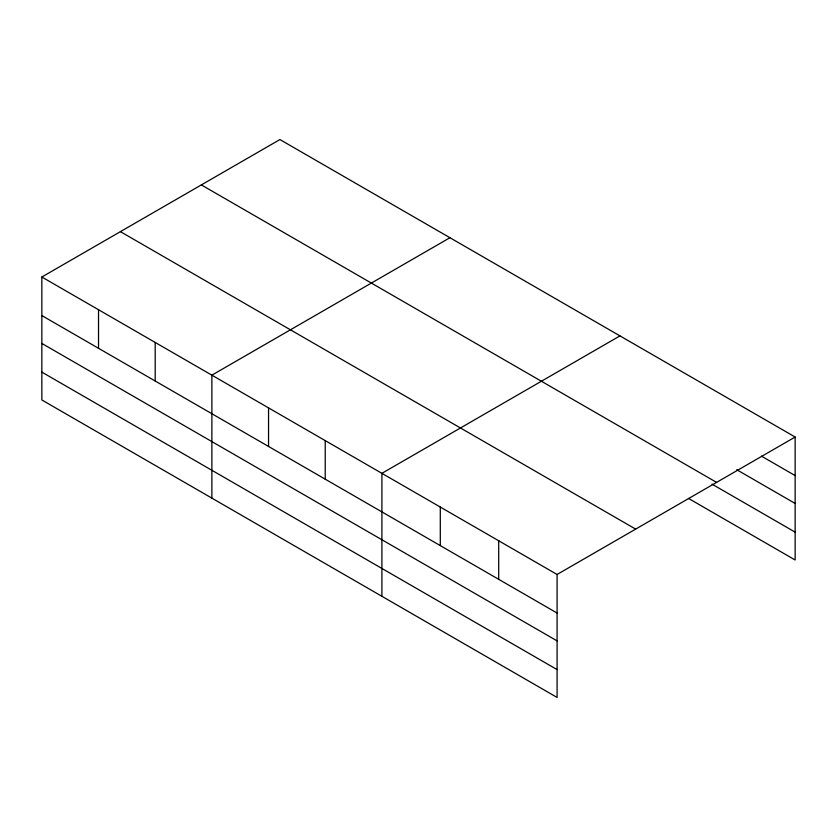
<?xml version="1.0" encoding="UTF-8"?>
<svg xmlns="http://www.w3.org/2000/svg" width="837" height="837" viewBox="0 0 837 837"><rect width="100%" height="100%" fill="white"/><g stroke="black" fill="none" stroke-linecap="round" stroke-linejoin="round"><path stroke-width="1.26" d="M557.086 640.891L557.086 574.475L41.85 277.005L41.85 399.971L557.086 697.441L557.086 640.891L41.85 343.432M688.474 498.402L795.15 559.995L795.15 437.029L279.914 139.559L41.85 277.005M449.94 237.718L211.876 375.164L211.876 498.141M619.966 335.888L381.902 473.334L381.902 596.3M557.086 574.475L795.15 437.029M761.461 456.144L795.15 475.594M736.759 469.735L795.15 503.445M201.351 184.914L716.587 482.384M712.057 484.163L795.15 532.144M120.413 231.65L635.649 529.11M41.85 315.57L557.086 613.04M41.85 372.12L557.086 669.59M498.695 540.754L498.695 579.33M440.293 507.044L440.293 545.619M325.227 440.607L325.227 479.182M268.551 407.891L268.551 446.456M155.201 342.448L155.201 381.013M98.525 309.721L98.525 348.297"/></g></svg>
